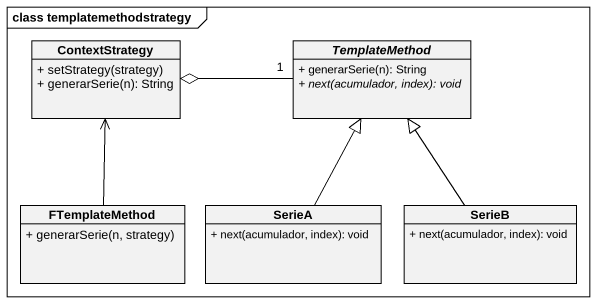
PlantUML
@startuml
mainframe class templatemethodstrategy
hide circle
hide empty members
skinparam classAttributeIconSize 0
class ContextStrategy {
  + setStrategy(strategy)
  + generarSerie(n): String
}
abstract class TemplateMethod {
  + generarSerie(n): String
  {abstract} + next(acumulador, index): void
}
class FTemplateMethod {
  + generarSerie(n, strategy)
}
class SerieA {
  + next(acumulador, index): void
}
class SerieB {
  + next(acumulador, index): void
}
TemplateMethod "1" -left-o ContextStrategy
FTemplateMethod -up-> ContextStrategy
SerieA -up-|> TemplateMethod
SerieB -up-|> TemplateMethod
@enduml
